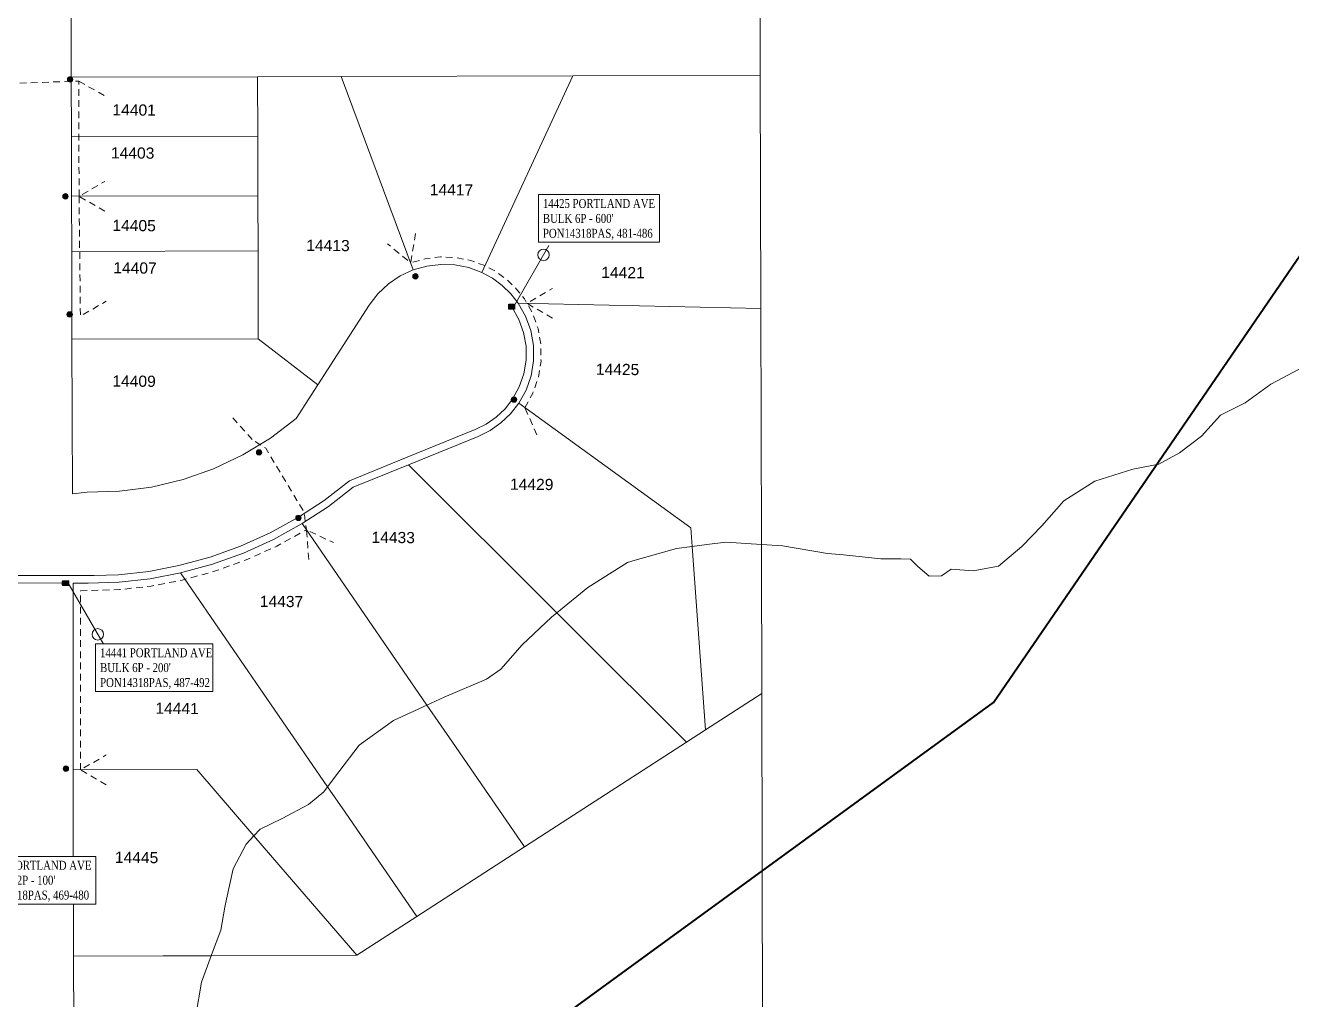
# Model space of a CAD drawing. Header units: feet. Extents: x 2808417 to 2820762, y 948624 to 970780.
# Drawn here: x 2814789 to 2815638, y 963665 to 964319 of the extents above; entities that cross this region are included whole.
import ezdxf
from ezdxf.enums import TextEntityAlignment as Align
from ezdxf.lldxf.tags import DXFTag

# ---------------------------------------------------------------- set-up
doc = ezdxf.new("R2010")
doc.units = ezdxf.units.FT
doc.header["$LTSCALE"] = 0.015
doc.header["$MEASUREMENT"] = 0
doc.linetypes.add('DASHED', pattern=[5, 3, -2])
for name, color, linetype in [('Dakota County Addresses', 7, 'Continuous'), ('Dakota County Parcels', 7, 'Continuous'), ('DROP BURIED', 7, 'DASHED'), ('TAIL', 1, 'MST'), ('TELEPHONE STRUCT-PROP', 6, 'Continuous'), ('TERMINALS', 7, 'Continuous')]:
    doc.layers.add(name, color=color, linetype=linetype)
doc.layers.add('RUNNING LINE (UNDERGROUND)', color=10, linetype='Continuous', lineweight=40)
doc.layers.add('WORK BOUNDARY', color=110, linetype='Continuous', lineweight=40)
doc.styles.add('Dimensions 100', font='arial.ttf')
doc.styles.add('Line', font='txt.shx', dxfattribs={"height": 3})
doc.styles.add('SIMPLEX', font='times.ttf', dxfattribs={"width": 0.8})
doc.styles.add('Utilities', font='arial.ttf', dxfattribs={"height": 2.5})
tags = doc.linetypes.add('MST', pattern='A,5,-5,5,-5,["TAIL",Line,S=1.5,R=0,X=0,Y=-1.5],-20', length=40).pattern_tags.tags
tags[10] = DXFTag(74, 10)

# ---------------------------------------------------------------- blocks, each defined once
blk = doc.blocks.new('ACMAP_ANN_TEMPLATE_Dakota County Addresses')
at = {"layer": 'Dakota County Addresses', "style": 'Dimensions 100'}
blk.add_attdef('DakotaCountyAddress', text='', height=50, dxfattribs=at).set_placement((0, 0), align=Align.CENTER)
blk = doc.blocks.new('NEW HH')
at = {"ltscale": 40, "true_color": 0xffffff}
h = blk.add_hatch(color=7, dxfattribs=at)
h.dxf.hatch_style = 1
h.paths.add_polyline_path([(-0.061, -0.031, 0.414214), (-0.046, -0.046), (0.046, -0.046, 0.414214), (0.061, -0.031), (0.061, 0.031, 0.414214), (0.046, 0.046), (-0.046, 0.046, 0.414214), (-0.061, 0.031)])
at = {"layer": 'RUNNING LINE (UNDERGROUND)', "color": 6, "lineweight": 0, "const_width": 0.005, "flags": 128}
blk.add_lwpolyline([(-0.061, 0.031), (-0.061, -0.031, 0.414214), (-0.046, -0.046), (0.046, -0.046, 0.414214), (0.061, -0.031), (0.061, 0.031, 0.414214), (0.046, 0.046), (-0.046, 0.046, 0.414214)], format="xyb", close=True, dxfattribs=at)
at = {"layer": 'TELEPHONE STRUCT-PROP', "color": 18, "true_color": 0x000000, "style": 'Utilities'}
blk.add_text('HH', height=0.05, dxfattribs=at).set_placement((0, 0), align=Align.MIDDLE_CENTER)
blk = doc.blocks.new('Proposed FlowerPot')
at = {"lineweight": 5, "ltscale": 100, "true_color": 0xffffff}
h = blk.add_hatch(color=7, dxfattribs=at)
h.dxf.hatch_style = 1
h.paths.add_polyline_path([(0, 0.06, 0.414214), (-0.06, 0, 0.414214), (0, -0.06, 0.414214), (0.06, 0, 0.414214)])
at = {"lineweight": 5, "ltscale": 100}
blk.add_circle((0, 0), 0.0604, dxfattribs=at)
at = {"layer": 'RUNNING LINE (UNDERGROUND)', "color": 6, "lineweight": 5, "const_width": 0.00907, "flags": 128}
blk.add_lwpolyline([(-0.06, 0, -0.414214), (0, 0.06, -0.414214), (0.06, 0, -0.414214), (0, -0.06, -0.414214), (-0.06, 0)], format="xyb", dxfattribs=at)
at = {"color": 18, "linetype": 'ByBlock', "lineweight": 5, "ltscale": 100, "true_color": 0x000000, "style": 'Dimensions 100'}
blk.add_text('F', height=0.0744, dxfattribs=at).set_placement((-0.029, -0.037))
blk = doc.blocks.new('TERMINAL')
at = {"lineweight": 5, "ltscale": 0.5, "flags": 128}
blk.add_lwpolyline([(-0.07, -0.65), (-0.07, 44.75)], dxfattribs=at)
at = {"lineweight": 5, "ltscale": 0.5}
blk.add_circle((-0.07, 37.61), 3.83, dxfattribs=at)

msp = doc.modelspace()

# ---------------------------------------------------------------- linework, layer by layer
at = {"layer": 'Dakota County Parcels', "lineweight": 5}
for p, q in [((2815281.64, 964285.71), (2815281.4, 964389.45)), ((2814819.38, 964284.55), (2814819.26, 964334.54)), ((2814819.38, 964284.55), (2814944.37, 964284.86)), ((2814819.48, 964244.55), (2814819.38, 964284.55)), ((2814944.37, 964284.86), (2815000.47, 964285.01)), ((2814944.47, 964244.87), (2814944.37, 964284.86)), ((2815000.47, 964285.01), (2815155.96, 964285.4)), ((2815000.47, 964285.01), (2815048.8, 964155.18)), ((2815094.91, 964153.41), (2815155.96, 964285.4)), ((2815155.96, 964285.4), (2815281.64, 964285.71)), ((2815282.01, 964129.33), (2815281.64, 964285.71)), ((2814819.48, 964244.55), (2814944.47, 964244.87)), ((2814944.57, 964204.87), (2814944.47, 964244.87)), ((2814819.58, 964204.56), (2814819.48, 964244.55)), ((2814819.58, 964204.56), (2814944.57, 964204.87)), ((2814819.68, 964167.56), (2814819.58, 964204.56)), ((2814944.66, 964167.88), (2814944.57, 964204.87)), ((2814819.68, 964167.56), (2814944.66, 964167.88)), ((2814819.83, 964108.57), (2814819.68, 964167.56)), ((2814944.81, 964108.88), (2814944.66, 964167.88)), ((2814984.88, 964078.08), (2815019.3, 964131.47)), ((2815119.2, 964132.89), (2815282.01, 964129.33)), ((2814819.83, 964108.57), (2814944.81, 964108.88)), ((2814820.09, 964004.77), (2814819.83, 964108.57)), ((2814944.81, 964108.88), (2814984.88, 964078.08)), ((2815646.65, 964090.41), (2815624.19, 964078.48)), ((2814970.25, 964055.39), (2814984.88, 964078.08)), ((2815624.19, 964078.48), (2815607.09, 964065.92)), ((2815119.6, 964065.61), (2815235.04, 963981.93)), ((2815607.09, 964065.92), (2815590.49, 964057.68)), ((2815590.49, 964057.68), (2815577.7, 964043.49)), ((2815045.6, 964024.32), (2815092.38, 964043.4)), ((2815577.7, 964043.49), (2815563.05, 964032.33)), ((2815008.56, 964009.22), (2815045.6, 964024.32)), ((2815549.13, 964024.79), (2815531.58, 964021.39)), ((2815563.05, 964032.33), (2815549.13, 964024.79)), ((2815531.58, 964021.39), (2815506.14, 964013.43)), ((2815506.14, 964013.43), (2815485.27, 964000.12)), ((2814820.09, 964004.77), (2814830.01, 964005.97)), ((2815485.27, 964000.12), (2815470.61, 963983.36)), ((2815470.61, 963983.36), (2815457.14, 963969.51)), ((2815326.81, 963964.85), (2815296.67, 963970)), ((2815337.53, 963964.01), (2815326.81, 963964.85)), ((2815457.14, 963969.51), (2815441.39, 963956.4)), ((2815192.59, 963958.81), (2815165.86, 963941.9)), ((2815362.65, 963961.19), (2815337.53, 963964.01)), ((2815375.97, 963961.27), (2815362.65, 963961.19)), ((2815382.56, 963961), (2815375.97, 963961.27)), ((2815387.38, 963956.06), (2815382.56, 963961)), ((2815394.96, 963949.62), (2815387.38, 963956.06)), ((2815441.39, 963956.4), (2815424.6, 963953.07)), ((2815403.29, 963949.92), (2815394.96, 963949.62)), ((2815409.71, 963954.25), (2815403.29, 963949.92)), ((2815424.6, 963953.07), (2815409.71, 963954.25)), ((2814820.55, 963819.6), (2814820.65, 963944.98)), ((2814820.65, 963944.98), (2814830.61, 963944.98)), ((2815141.58, 963921.99), (2815121.85, 963903.61)), ((2815121.85, 963903.61), (2815107.63, 963887.15)), ((2815097.99, 963880.43), (2815069.66, 963868.44)), ((2815107.63, 963887.15), (2815097.99, 963880.43)), ((2815244.83, 963846.34), (2815282.61, 963870.75)), ((2815283.72, 963389.52), (2815282.61, 963870.75)), ((2815035.6, 963852.69), (2815012.57, 963836.13)), ((2815232.24, 963838.2), (2815244.83, 963846.34)), ((2815123.41, 963767.85), (2815232.24, 963838.2)), ((2815012.57, 963836.13), (2814998.81, 963818.27)), ((2814820.55, 963819.6), (2814903.55, 963819.81)), ((2814820.87, 963694.62), (2814820.55, 963819.6)), ((2814988.76, 963804.88), (2814978.45, 963796.23)), ((2814978.45, 963796.23), (2814960.84, 963786.97)), ((2814960.84, 963786.97), (2814946.17, 963779.86)), ((2814936.73, 963769.61), (2814928.05, 963753.05)), ((2815051.16, 963721.15), (2815123.41, 963767.85)), ((2814928.05, 963753.05), (2814923.41, 963732.78)), ((2815010.85, 963695.09), (2815051.16, 963721.15)), ((2814919.73, 963711.89), (2814913.42, 963695.49)), ((2814821.37, 963496.34), (2814820.87, 963694.62)), ((2814906.8, 963677), (2814902.93, 963654.8))]:
    msp.add_line(p, q, dxfattribs=at)
for points in [[(2815048.8, 964155.18), (2815040.09, 964151.11), (2815032.14, 964145.71), (2815025.15, 964139.1), (2815019.3, 964131.47)], [(2815094.91, 964153.41), (2815086.03, 964156.68), (2815076.75, 964158.53), (2815067.3, 964158.89), (2815057.9, 964157.77), (2815048.8, 964155.18)], [(2815119.2, 964132.89), (2815114.21, 964139.2), (2815108.43, 964144.78), (2815101.96, 964149.55), (2815094.91, 964153.41)], [(2815119.6, 964065.61), (2815124.52, 964074.53), (2815127.86, 964084.16), (2815129.53, 964094.21), (2815129.47, 964104.4), (2815127.69, 964114.44), (2815124.23, 964124.03), (2815119.2, 964132.89)], [(2815282.61, 963870.75), (2815282.39, 963964.29), (2815282.37, 963970.93), (2815282.01, 964129.33)], [(2815092.38, 964043.4), (2815100.35, 964047.37), (2815107.64, 964052.48), (2815114.11, 964058.6), (2815119.6, 964065.61)], [(2814830.01, 964005.97), (2814851.71, 964006.57), (2814873.23, 964009.42), (2814894.34, 964014.47), (2814914.81, 964021.69), (2814934.42, 964030.98), (2814952.97, 964042.26), (2814970.25, 964055.39)], [(2815045.6, 964024.32), (2815145.22, 963924.97), (2815155.7, 963914.53), (2815232.24, 963838.2)], [(2814974.3, 963984.88), (2814991.88, 963996.42), (2815008.56, 964009.22)], [(2814892.69, 963951.82), (2814914.01, 963957.64), (2814934.8, 963965.13), (2814954.94, 963974.23), (2814974.3, 963984.88)], [(2814974.3, 963984.88), (2815058, 963863.05), (2815075.17, 963838.06), (2815123.41, 963767.85)], [(2815235.04, 963981.93), (2815235.71, 963972.68), (2815235.93, 963969.59), (2815244.83, 963846.34)], [(2815225.38, 963968.24), (2815197.63, 963960.26), (2815192.59, 963958.81)], [(2815258.52, 963972.46), (2815245.88, 963970.85), (2815235.93, 963969.59), (2815225.38, 963968.24)], [(2815296.67, 963970), (2815282.37, 963970.93), (2815258.52, 963972.46)], [(2814830.61, 963944.98), (2814851.47, 963945.56), (2814872.21, 963947.85), (2814892.69, 963951.82)], [(2814892.69, 963951.82), (2814991.31, 963808.27), (2815003.12, 963791.08), (2815051.16, 963721.15)], [(2815165.86, 963941.9), (2815145.22, 963924.97), (2815141.58, 963921.99)], [(2815069.66, 963868.44), (2815058, 963863.05), (2815035.6, 963852.69)], [(2814903.55, 963819.81), (2814941.9, 963775.23), (2814958.53, 963755.91), (2815010.85, 963695.09)], [(2814998.81, 963818.27), (2814991.31, 963808.27), (2814988.76, 963804.88)], [(2814946.17, 963779.86), (2814941.9, 963775.23), (2814936.73, 963769.61)], [(2814923.41, 963732.78), (2814922.47, 963727.48), (2814919.73, 963711.89)], [(2814820.87, 963694.62), (2814880.99, 963694.77), (2814913.19, 963694.85), (2815010.85, 963695.09)], [(2814913.42, 963695.49), (2814913.19, 963694.85), (2814906.8, 963677)]]:
    msp.add_lwpolyline(points, dxfattribs=at)
at = {"layer": 'DROP BURIED', "lineweight": 5, "ltscale": 100, "flags": 128}
for points in [[(2814824.58, 964204.57), (2814824.39, 964281.93), (2814628.66, 964274.82), (2814623.1, 964287.38), (2814621.63, 964334.29), (2814629.48, 964344.89)], [(2814841.44, 964272.22), (2814824.39, 964281.93)], [(2814841.9, 964194.57), (2814824.58, 964204.57), (2814841.9, 964214.57)], [(2814824.58, 964204.57), (2814825.46, 964124.14), (2814842.78, 964134.14)], [(2815050.38, 964179.6), (2815047.05, 964159.88), (2815031.63, 964172.63)], [(2815123.68, 964062.65), (2815129.1, 964072.49), (2815132.73, 964082.92), (2815134.53, 964093.82), (2815134.47, 964104.86), (2815132.53, 964115.73), (2815128.79, 964126.12), (2815123.36, 964135.69), (2815117.93, 964142.56), (2815111.67, 964148.61), (2815104.66, 964153.77), (2815096.99, 964157.97), (2815087.4, 964161.51), (2815077.34, 964163.51), (2815067.09, 964163.9), (2815056.91, 964162.68), (2815047.05, 964159.88)], [(2815142.34, 964122.76), (2815125.02, 964132.76), (2815142.34, 964142.76)], [(2815131.83, 964044.39), (2815123.68, 964062.65)], [(2814940.74, 964041.23), (2814927.44, 964056.17)], [(2814825.55, 963819.6), (2814825.65, 963939.84), (2814851.81, 963940.57), (2814872.96, 963942.9), (2814893.82, 963946.95), (2814915.51, 963952.87), (2814936.68, 963960.49), (2814957.18, 963969.75), (2814977.14, 963980.74), (2814975.55, 963992.6), (2814949.83, 964035.43), (2814940.74, 964041.23)], [(2814978.71, 963960.8), (2814977.14, 963980.74), (2814995.2, 963972.13)], [(2814842.87, 963809.6), (2814825.55, 963819.6), (2814842.87, 963829.6)]]:
    msp.add_lwpolyline(points, dxfattribs=at)
at = {"layer": 'TAIL', "lineweight": 5, "ltscale": 40, "flags": 128}
for points in [[(2814735.29, 963945.1), (2814747.82, 963950.09), (2814810.66, 963950.01), (2814834.77, 963950.1), (2814851.12, 963950.55), (2814871.45, 963952.8), (2814891.55, 963956.69), (2814912.5, 963962.41), (2814932.92, 963969.77), (2814952.7, 963978.7), (2814971.72, 963989.17), (2814988.98, 964000.49), (2815006.05, 964013.6), (2815043.71, 964028.95), (2815090.32, 964047.96), (2815097.79, 964051.68), (2815104.47, 964056.36), (2815110.4, 964061.97), (2815115.41, 964068.37), (2815119.94, 964076.57), (2815123, 964085.39), (2815124.53, 964094.61), (2815124.47, 964103.95), (2815122.84, 964113.14), (2815119.67, 964121.93), (2815114.85, 964130.42)], [(2814735.29, 963945.1), (2814815.65, 963945)]]:
    msp.add_lwpolyline(points, dxfattribs=at)
at = {"layer": 'WORK BOUNDARY', "ltscale": 50, "flags": 128}
msp.add_lwpolyline([(2814379.36, 963195.65), (2814811.21, 962994.8), (2814811.74, 963534.97), (2814983.42, 963533.28), (2815202.7, 963693.28), (2815438.15, 963864.86), (2816047.18, 964753.83), (2816123.04, 964890.76), (2816169.97, 964866.36), (2816239.14, 964980.06), (2816232.56, 965048), (2816087.92, 965122.74), (2816002.48, 965156.8), (2816061.7, 965395.44), (2816022.53, 965602.58), (2814801.8, 965593.23), (2814803.94, 966406.06), (2814093.56, 965798.11)], dxfattribs=at)

# ---------------------------------------------------------------- block references
at = {"lineweight": 5}
for name, p, xscale, yscale, zscale in [('Proposed FlowerPot', (2814818.58, 964282.99), 30, 30, 30), ('Proposed FlowerPot', (2814815.46, 964204.53), 30, 30, 30), ('Proposed FlowerPot', (2815050.26, 964150.85), 30, 30, 30), ('Proposed FlowerPot', (2814818.28, 964125.28), 30, 30, 30), ('NEW HH', (2815114.85, 964130.49), 40, 40, 40), ('Proposed FlowerPot', (2815116.39, 964068.1), 30, 30, 30), ('Proposed FlowerPot', (2814945.34, 964032.67), 30, 30, 30), ('Proposed FlowerPot', (2814971.79, 963988.7), 30, 30, 30), ('NEW HH', (2814815.55, 963944.88), 40, 40, 40), ('Proposed FlowerPot', (2814815.72, 963820.37), 30, 30, 30)]:
    msp.add_blockref(name, p, dxfattribs=dict(at, xscale=xscale, yscale=yscale, zscale=zscale))
at = {"layer": 'Dakota County Addresses', "lineweight": 5, "xscale": 0.15, "yscale": 0.15, "zscale": 0.15, "rotation": 359.5015230000861}
for p, values in [((2814861.52, 964258.79), {'DakotaCountyAddress': '14401'}), ((2814860.51, 964229.9), {'DakotaCountyAddress': '14403'}), ((2815074.43, 964205.18), {'DakotaCountyAddress': '14417'}), ((2814861.48, 964181.2), {'DakotaCountyAddress': '14405'}), ((2814991.58, 964167.83), {'DakotaCountyAddress': '14413'}), ((2814862.1, 964152.75), {'DakotaCountyAddress': '14407'}), ((2815189.52, 964149.63), {'DakotaCountyAddress': '14421'}), ((2815185.87, 964084.64), {'DakotaCountyAddress': '14425'}), ((2814861.45, 964076.75), {'DakotaCountyAddress': '14409'}), ((2815128.27, 964007.48), {'DakotaCountyAddress': '14429'}), ((2815035.32, 963971.82), {'DakotaCountyAddress': '14433'}), ((2814960.39, 963928.87), {'DakotaCountyAddress': '14437'}), ((2814890.33, 963857.12), {'DakotaCountyAddress': '14441'}), ((2814863.15, 963757.03), {'DakotaCountyAddress': '14445'})]:
    msp.add_blockref('ACMAP_ANN_TEMPLATE_Dakota County Addresses', p, dxfattribs=at).add_auto_attribs(values)
at = {"layer": 'TERMINALS', "lineweight": 5, "ltscale": 0.5}
for p, rotation in [((2815117.5, 964132.67), 329.9999999999999), ((2814818.26, 963943.07), 209.999999999792)]:
    msp.add_blockref('TERMINAL', p, dxfattribs=dict(at, rotation=rotation))

# ---------------------------------------------------------------- next in the draw order: texts
at = {"layer": 'TERMINALS', "color": 1, "lineweight": 5, "ltscale": 0.5, "insert": (2815135.78, 964202.74), "char_height": 6, "attachment_point": 1, "style": 'SIMPLEX', "bg_fill": 19, "box_fill_scale": 1.5, "bg_fill_color": 256, "bg_fill_transparency": 0}
msp.add_mtext("14425 PORTLAND AVE\\PBULK 6P - 600'\\PPON14318PAS, 481-486", dxfattribs=at)
at = {"layer": 'TERMINALS', "lineweight": 5, "ltscale": 0.5, "insert": (2814838.68, 963901.2), "char_height": 6, "width": 72.6368, "attachment_point": 1, "style": 'SIMPLEX', "bg_fill": 19, "box_fill_scale": 1.5, "bg_fill_color": 256, "bg_fill_transparency": 0}
msp.add_mtext("14441 PORTLAND AVE\\PBULK 6P - 200'\\PPON14318PAS, 487-492", dxfattribs=at)
at = {"layer": 'TERMINALS', "lineweight": 5, "ltscale": 0.5, "insert": (2814757.59, 963758.53), "char_height": 6, "attachment_point": 1, "style": 'SIMPLEX', "bg_fill": 19, "box_fill_scale": 1.5, "bg_fill_color": 256, "bg_fill_transparency": 0}
msp.add_mtext("14446 PORTLAND AVE\\PBULK 12P - 100'\\PPON14318PAS, 469-480", dxfattribs=at)

doc.saveas('drawing.dxf')
